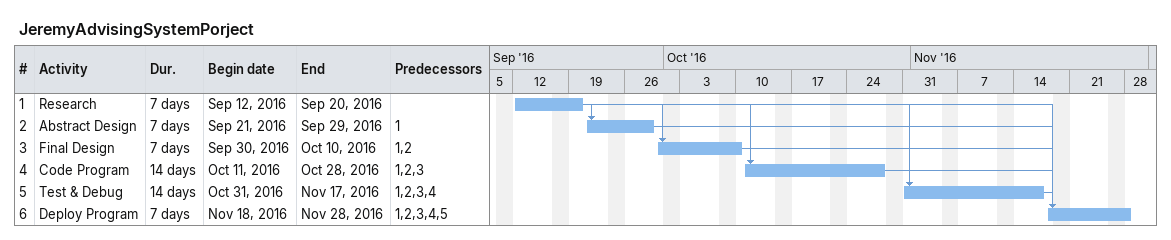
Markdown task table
JeremyAdvisingSystemPorject

| ID | Task | Duration | Start | Finish | Predecessors |
|---|---|---|---|---|---|
| 1 | Research | 7d | 2016-09-12 | 2016-09-20 |  |
| 2 | Abstract Design | 7d | 2016-09-21 | 2016-09-29 | 1 |
| 3 | Final Design | 7d | 2016-09-30 | 2016-10-10 | 1, 2 |
| 4 | Code Program | 14d | 2016-10-11 | 2016-10-28 | 1, 2, 3 |
| 5 | Test & Debug | 14d | 2016-10-31 | 2016-11-17 | 1, 2, 3, 4 |
| 6 | Deploy Program | 7d | 2016-11-18 | 2016-11-28 | 1, 2, 3, 4, 5 |
